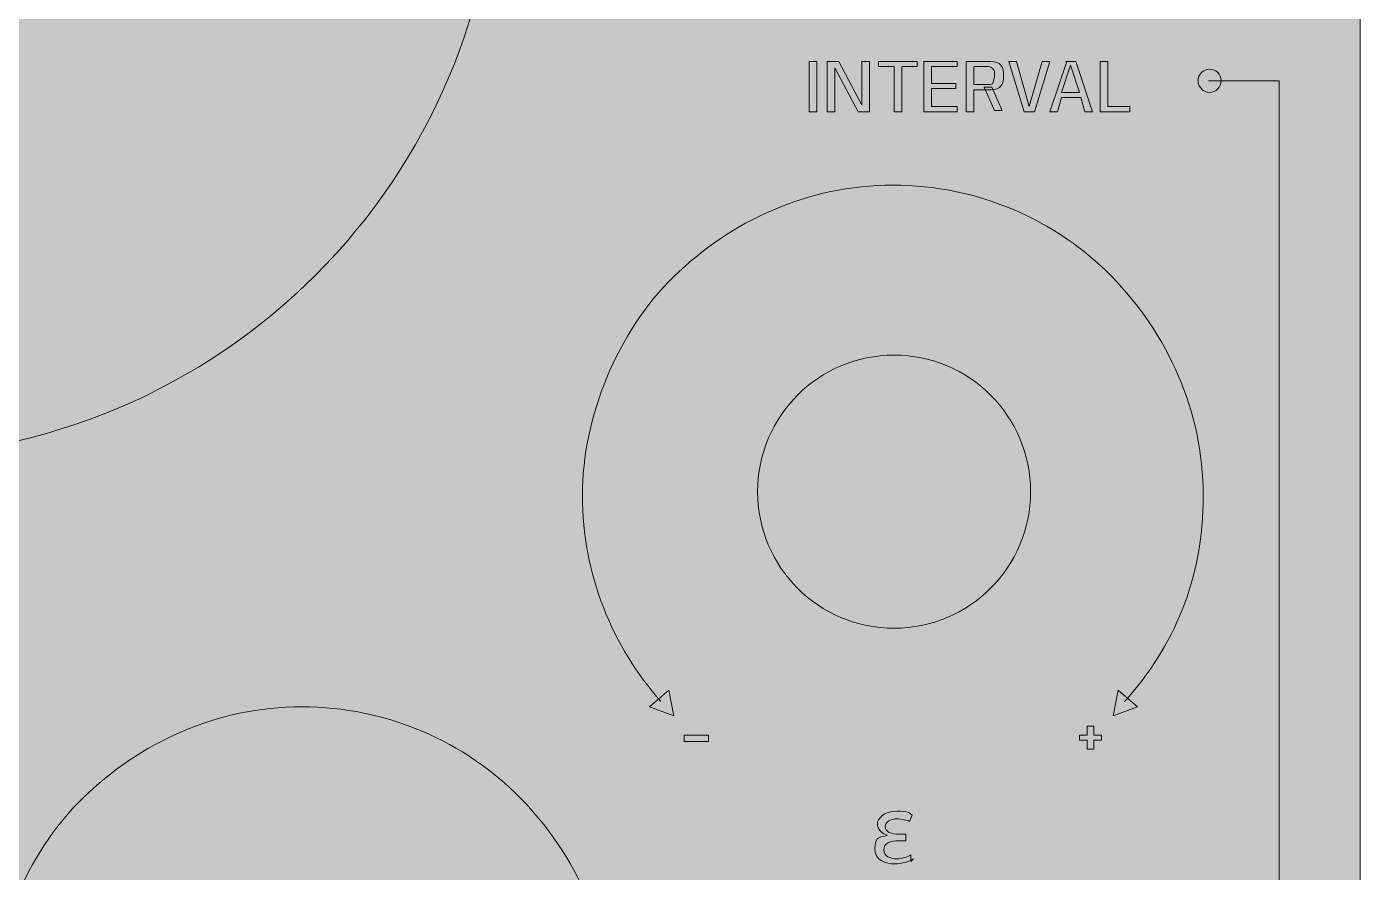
# Model space of a CAD drawing. Header units: millimetres. Extents: x -6 to 399, y -25 to 134.
# Drawn here: x 45.42 to 81.95, y 51.19 to 74.35 of the extents above; entities that cross this region are included whole.
import ezdxf

# ---------------------------------------------------------------- set-up
doc = ezdxf.new("R2010")
doc.units = ezdxf.units.MM
doc.header["$MEASUREMENT"] = 0
for name, color, linetype, lineweight in [('background', 7, 'Continuous', 0), ('cnc', 7, 'Continuous', 0), ('pink', 7, 'Continuous', 0)]:
    doc.layers.add(name, color=color, linetype=linetype, lineweight=lineweight)

msp = doc.modelspace()

# ---------------------------------------------------------------- hatches: boundary and pattern name
at = {"layer": 'background', "true_color": 0x010101, "transparency": 33554687}
h = msp.add_hatch(color=18, dxfattribs=at)
h.dxf.hatch_style = 2
h.paths.add_polyline_path([(0.19403, 129.25778), (81.95028, 129.25778), (81.95028, 0.26458), (0.19403, 0.26458)])
at = {"layer": 'pink', "true_color": 0xf4a7b0, "transparency": 33554687}
h = msp.add_hatch(color=231, dxfattribs=at)
h.dxf.hatch_style = 2
h.paths.add_polyline_path([(66.85138, 73.39542), (67.06305, 73.39542), (67.06305, 72.01959), (66.85138, 72.01959)])
h = msp.add_hatch(color=231, dxfattribs=at)
h.dxf.hatch_style = 2
h.paths.add_polyline_path([(67.34528, 73.39542), (67.66277, 73.39542), (68.29778, 72.19597), (68.29778, 73.39542), (68.50944, 73.39542), (68.50944, 72.01959), (68.19195, 72.01959), (67.55695, 73.21903), (67.55695, 72.01959), (67.34528, 72.01959)])
h = msp.add_hatch(color=231, dxfattribs=at)
h.dxf.hatch_style = 2
h.paths.add_polyline_path([(69.17972, 73.25431), (68.75639, 73.25431), (68.75639, 73.39542), (69.81472, 73.39542), (69.81472, 73.25431), (69.39139, 73.25431), (69.39139, 72.01959), (69.17972, 72.01959)])
h = msp.add_hatch(color=231, dxfattribs=at)
h.dxf.hatch_style = 2
h.paths.add_polyline_path([(69.99111, 73.39542), (70.90833, 73.39542), (70.90833, 73.25431), (70.20278, 73.25431), (70.20278, 72.7957), (70.87305, 72.7957), (70.87305, 72.65459), (70.20278, 72.65459), (70.20278, 72.1607), (70.90833, 72.1607), (70.90833, 72.01959), (69.99111, 72.01959), (69.99111, 73.39542)])
h = msp.add_hatch(color=231, dxfattribs=at)
h.dxf.hatch_style = 2
edge = h.paths.add_edge_path()
edge.add_spline(control_points=[(71.15528, 73.39542), (71.15528, 73.39542), (71.82555, 73.39542), (71.82555, 73.39542), (71.96666, 73.39542), (72.03722, 73.36014), (72.10778, 73.28958), (72.17833, 73.21903), (72.17833, 73.11319), (72.17833, 73.00736), (72.17833, 72.90152), (72.17833, 72.79569), (72.10778, 72.72514), (72.0725, 72.65458), (71.96667, 72.6193), (71.82555, 72.6193), (71.82555, 72.6193), (71.36694, 72.6193), (71.36694, 72.6193), (71.36694, 72.6193), (71.36694, 72.01958), (71.36694, 72.01958), (71.36694, 72.01958), (71.15527, 72.01958), (71.15527, 72.01958), (71.15527, 72.01958), (71.15527, 73.39541), (71.15527, 73.39541), (71.15527, 73.39541), (71.15528, 73.39542), (71.15528, 73.39542)], knot_values=[0, 0, 0, 0, 1, 1, 1, 2, 2, 2, 3, 3, 3, 4, 4, 4, 5, 5, 5, 6, 6, 6, 7, 7, 7, 8, 8, 8, 9, 9, 9, 10, 10, 10, 10], degree=3, periodic=0)
edge = h.paths.add_edge_path()
edge.add_spline(control_points=[(71.755, 72.76042), (71.82555, 72.76042), (71.89611, 72.76042), (71.89611, 72.83097), (71.89611, 72.86625), (71.93139, 72.9368), (71.93139, 73.00736), (71.93139, 73.07791), (71.93139, 73.14847), (71.89611, 73.18375), (71.86083, 73.21903), (71.82555, 73.2543), (71.755, 73.2543), (71.755, 73.2543), (71.36694, 73.2543), (71.36694, 73.2543), (71.36694, 73.2543), (71.36694, 72.76042), (71.36694, 72.76042), (71.36694, 72.76042), (71.755, 72.76042), (71.755, 72.76042)], knot_values=[0, 0, 0, 0, 1, 1, 1, 2, 2, 2, 3, 3, 3, 4, 4, 4, 5, 5, 5, 6, 6, 6, 7, 7, 7, 7], degree=3, periodic=0)
edge.add_line((71.755, 72.76042), (71.755, 72.76042))
edge = h.paths.add_edge_path()
edge.add_spline(control_points=[(71.64916, 72.68986), (71.64916, 72.68986), (71.86083, 72.68986), (71.86083, 72.68986), (71.86083, 72.68986), (72.14306, 72.05486), (72.14306, 72.05486), (72.14306, 72.05486), (71.93139, 72.05486), (71.93139, 72.05486), (71.93139, 72.05486), (71.64916, 72.68986), (71.64916, 72.68986)], knot_values=[0, 0, 0, 0, 1, 1, 1, 2, 2, 2, 3, 3, 3, 4, 4, 4, 4], degree=3, periodic=0)
edge.add_line((71.64916, 72.68986), (71.64916, 72.68986))
h = msp.add_hatch(color=231, dxfattribs=at)
h.dxf.hatch_style = 2
h.paths.add_polyline_path([(72.31944, 73.39542), (72.53111, 73.39542), (72.88389, 72.16069), (73.23666, 73.39542), (73.44833, 73.39542), (73.025, 72.01959), (72.74278, 72.01959), (72.31945, 73.39542)])
h = msp.add_hatch(color=231, dxfattribs=at)
h.dxf.hatch_style = 2
edge = h.paths.add_edge_path()
edge.add_spline(control_points=[(73.87167, 73.39542), (73.87167, 73.39542), (74.15389, 73.39542), (74.15389, 73.39542), (74.15389, 73.39542), (74.6125, 72.01959), (74.6125, 72.01959), (74.6125, 72.01959), (74.40083, 72.01959), (74.40083, 72.01959), (74.40083, 72.01959), (74.295, 72.40764), (74.295, 72.40764), (74.295, 72.40764), (73.76583, 72.40764), (73.76583, 72.40764), (73.76583, 72.40764), (73.66, 72.01959), (73.66, 72.01959), (73.66, 72.01959), (73.44833, 72.01959), (73.44833, 72.01959), (73.44833, 72.01959), (73.90694, 73.39542), (73.90694, 73.39542), (73.90694, 73.39542), (73.87167, 73.39542), (73.87167, 73.39542)], knot_values=[0, 0, 0, 0, 1, 1, 1, 2, 2, 2, 3, 3, 3, 4, 4, 4, 5, 5, 5, 6, 6, 6, 7, 7, 7, 8, 8, 8, 9, 9, 9, 9], degree=3, periodic=0)
edge = h.paths.add_edge_path()
edge.add_spline(control_points=[(74.25972, 72.54875), (74.25972, 72.54875), (74.01277, 73.28959), (74.01277, 73.28959), (74.01277, 73.28959), (74.01277, 73.28959), (74.01277, 73.28959), (74.01277, 73.28959), (73.76583, 72.54875), (73.76583, 72.54875), (73.76583, 72.54875), (74.22444, 72.54875), (74.22444, 72.54875), (74.22444, 72.54875), (74.25972, 72.54875), (74.25972, 72.54875)], knot_values=[0, 0, 0, 0, 1, 1, 1, 2, 2, 2, 3, 3, 3, 4, 4, 4, 5, 5, 5, 5], degree=3, periodic=0)
edge.add_line((74.25972, 72.54875), (74.25972, 72.54875))
h = msp.add_hatch(color=231, dxfattribs=at)
h.dxf.hatch_style = 2
h.paths.add_polyline_path([(74.82416, 73.39542), (75.03583, 73.39542), (75.03583, 72.16069), (75.63555, 72.16069), (75.63555, 72.01959), (74.82416, 72.01959)])
h = msp.add_hatch(color=231, dxfattribs=at)
h.dxf.hatch_style = 2
edge = h.paths.add_edge_path()
edge.add_arc((77.82278, 72.86625), 0.3175, 0, 360)
h = msp.add_hatch(color=231, dxfattribs=at)
h.dxf.hatch_style = 2
h.paths.add_polyline_path([(63.00611, 56.17986), (63.14722, 55.4743), (62.47694, 55.72125)])
h = msp.add_hatch(color=231, dxfattribs=at)
h.dxf.hatch_style = 2
h.paths.add_polyline_path([(75.31805, 56.17986), (75.17694, 55.4743), (75.84722, 55.72125)])
h = msp.add_hatch(color=231, dxfattribs=at)
h.dxf.hatch_style = 2
h.paths.add_polyline_path([(74.47139, 54.80403), (74.25972, 54.80403), (74.25972, 54.94514), (74.47139, 54.94514), (74.47139, 55.19208), (74.64778, 55.19208), (74.64778, 54.94514), (74.85944, 54.94514), (74.85944, 54.80403), (74.64778, 54.80403), (74.64778, 54.55709), (74.47139, 54.55709)])
h = msp.add_hatch(color=231, dxfattribs=at)
h.dxf.hatch_style = 2
h.paths.add_polyline_path([(63.42944, 54.94514), (64.09972, 54.94514), (64.09972, 54.76875), (63.42944, 54.76875)])
h = msp.add_hatch(color=231, dxfattribs=at)
h.dxf.hatch_style = 2
edge = h.paths.add_edge_path()
edge.add_spline(control_points=[(69.70889, 51.55847), (69.60305, 51.48792), (69.39139, 51.41737), (69.215, 51.41737), (68.93278, 51.41737), (68.65055, 51.5232), (68.65055, 51.8407), (68.65055, 52.1582), (68.79166, 52.1582), (69.00333, 52.19348), (69.00333, 52.19348), (69.00333, 52.19348), (69.00333, 52.19348), (68.82694, 52.26403), (68.72111, 52.36986), (68.72111, 52.51097), (68.72111, 52.65208), (68.8975, 52.86375), (69.25027, 52.86375), (69.60305, 52.86375), (69.56777, 52.82847), (69.67361, 52.75792), (69.67361, 52.75792), (69.60305, 52.58153), (69.60305, 52.58153), (69.5325, 52.61681), (69.39138, 52.65208), (69.25027, 52.65208), (69.10917, 52.65208), (68.93278, 52.58153), (68.93278, 52.44041), (68.93278, 52.2993), (69.10917, 52.22874), (69.32083, 52.22874), (69.32083, 52.22874), (69.49722, 52.22874), (69.49722, 52.22874), (69.49722, 52.22874), (69.49722, 52.05236), (69.49722, 52.05236), (69.49722, 52.05236), (69.32083, 52.05236), (69.32083, 52.05236), (69.07389, 52.05236), (68.8975, 51.9818), (68.8975, 51.80541), (68.8975, 51.62902), (69.07389, 51.55847), (69.25028, 51.55847), (69.42667, 51.55847), (69.56778, 51.62902), (69.63834, 51.6643), (69.63834, 51.6643), (69.63834, 51.48791), (69.63834, 51.48791), (69.63834, 51.48791), (69.70889, 51.55847), (69.70889, 51.55847)], knot_values=[0, 0, 0, 0, 1, 1, 1, 2, 2, 2, 3, 3, 3, 4, 4, 4, 5, 5, 5, 6, 6, 6, 7, 7, 7, 8, 8, 8, 9, 9, 9, 10, 10, 10, 11, 11, 11, 12, 12, 12, 13, 13, 13, 14, 14, 14, 15, 15, 15, 16, 16, 16, 17, 17, 17, 18, 18, 18, 19, 19, 19, 19], degree=3, periodic=0)

# ---------------------------------------------------------------- linework, layer by layer
at = {"layer": 'background', "color": 18, "lineweight": 0, "true_color": 0x000000}
msp.add_lwpolyline([(0.19403, 129.25778), (81.95028, 129.25778), (81.95028, 0.26458), (0.19403, 0.26458)], close=True, dxfattribs=at)
at = {"layer": 'background'}
msp.add_lwpolyline([(0.19403, 129.25778), (81.95028, 129.25778), (81.95028, 0.26458), (0.19403, 0.26458)], close=True, dxfattribs=at)
at = {"layer": 'cnc', "color": 165, "lineweight": 9, "true_color": 0x4068b1}
msp.add_lwpolyline([(0.24694, 129.20486), (81.95028, 129.20486), (81.95028, 0.26458), (0.24694, 0.26458)], close=True, dxfattribs=at)
for centre, radius in [((41.31028, 79.56903), 17.00389), ((69.17972, 61.61264), 3.73945)]:
    msp.add_circle(centre, radius, dxfattribs=at)
at = {"layer": 'pink', "color": 18, "lineweight": 0, "true_color": 0x000000}
for points in [[(66.85138, 73.39542), (67.06305, 73.39542), (67.06305, 72.01959), (66.85138, 72.01959)], [(67.34528, 73.39542), (67.66277, 73.39542), (68.29778, 72.19597), (68.29778, 72.19597), (68.29778, 73.39542), (68.50944, 73.39542), (68.50944, 72.01959), (68.19195, 72.01959), (67.55695, 73.21903), (67.55695, 73.21903), (67.55695, 72.01959), (67.34528, 72.01959)], [(69.17972, 73.25431), (68.75639, 73.25431), (68.75639, 73.39542), (69.81472, 73.39542), (69.81472, 73.25431), (69.39139, 73.25431), (69.39139, 72.01959), (69.17972, 72.01959)], [(69.99111, 73.39542), (70.90833, 73.39542), (70.90833, 73.25431), (70.20278, 73.25431), (70.20278, 72.7957), (70.87305, 72.7957), (70.87305, 72.65459), (70.20278, 72.65459), (70.20278, 72.1607), (70.90833, 72.1607), (70.90833, 72.01959), (69.99111, 72.01959), (69.99111, 73.39542)], [(72.31944, 73.39542), (72.53111, 73.39542), (72.88389, 72.16069), (72.88389, 72.16069), (73.23666, 73.39542), (73.44833, 73.39542), (73.025, 72.01959), (72.74278, 72.01959), (72.31945, 73.39542)], [(73.87167, 73.39542), (74.15389, 73.39542), (74.6125, 72.01959), (74.40083, 72.01959), (74.295, 72.40764), (73.76583, 72.40764), (73.66, 72.01959), (73.44833, 72.01959), (73.90694, 73.39542)], [(74.25972, 72.54875), (74.01277, 73.28959), (74.01277, 73.28959), (73.76583, 72.54875), (74.22444, 72.54875)], [(74.82416, 73.39542), (75.03583, 73.39542), (75.03583, 72.16069), (75.63555, 72.16069), (75.63555, 72.01959), (74.82416, 72.01959)], [(71.64916, 72.68986), (71.86083, 72.68986), (72.14306, 72.05486), (71.93139, 72.05486)], [(63.00611, 56.17986), (63.14722, 55.4743), (62.47694, 55.72125)], [(75.31805, 56.17986), (75.17694, 55.4743), (75.84722, 55.72125)], [(74.47139, 54.80403), (74.25972, 54.80403), (74.25972, 54.94514), (74.47139, 54.94514), (74.47139, 55.19208), (74.64778, 55.19208), (74.64778, 54.94514), (74.85944, 54.94514), (74.85944, 54.80403), (74.64778, 54.80403), (74.64778, 54.55709), (74.47139, 54.55709)], [(63.42944, 54.94514), (64.09972, 54.94514), (64.09972, 54.76875), (63.42944, 54.76875)]]:
    msp.add_lwpolyline(points, close=True, dxfattribs=at)
at = {"layer": 'pink'}
for points in [[(66.85138, 73.39542), (67.06305, 73.39542), (67.06305, 72.01959), (66.85138, 72.01959)], [(67.34528, 73.39542), (67.66277, 73.39542), (68.29778, 72.19597), (68.29778, 72.19597), (68.29778, 73.39542), (68.50944, 73.39542), (68.50944, 72.01959), (68.19195, 72.01959), (67.55695, 73.21903), (67.55695, 73.21903), (67.55695, 72.01959), (67.34528, 72.01959)], [(69.17972, 73.25431), (68.75639, 73.25431), (68.75639, 73.39542), (69.81472, 73.39542), (69.81472, 73.25431), (69.39139, 73.25431), (69.39139, 72.01959), (69.17972, 72.01959)], [(69.99111, 73.39542), (70.90833, 73.39542), (70.90833, 73.25431), (70.20278, 73.25431), (70.20278, 72.7957), (70.87305, 72.7957), (70.87305, 72.65459), (70.20278, 72.65459), (70.20278, 72.1607), (70.90833, 72.1607), (70.90833, 72.01959), (69.99111, 72.01959), (69.99111, 73.39542)], [(72.31944, 73.39542), (72.53111, 73.39542), (72.88389, 72.16069), (72.88389, 72.16069), (73.23666, 73.39542), (73.44833, 73.39542), (73.025, 72.01959), (72.74278, 72.01959), (72.31945, 73.39542)], [(74.82416, 73.39542), (75.03583, 73.39542), (75.03583, 72.16069), (75.63555, 72.16069), (75.63555, 72.01959), (74.82416, 72.01959)], [(63.00611, 56.17986), (63.14722, 55.4743), (62.47694, 55.72125)], [(75.31805, 56.17986), (75.17694, 55.4743), (75.84722, 55.72125)], [(74.47139, 54.80403), (74.25972, 54.80403), (74.25972, 54.94514), (74.47139, 54.94514), (74.47139, 55.19208), (74.64778, 55.19208), (74.64778, 54.94514), (74.85944, 54.94514), (74.85944, 54.80403), (74.64778, 54.80403), (74.64778, 54.55709), (74.47139, 54.55709)], [(63.42944, 54.94514), (64.09972, 54.94514), (64.09972, 54.76875), (63.42944, 54.76875)]]:
    msp.add_lwpolyline(points, close=True, dxfattribs=at)
at = {"layer": 'pink', "color": 231, "lineweight": 18, "true_color": 0xf4a7b0}
msp.add_lwpolyline([(61.87722, 14.76375), (61.87722, 13.59959), (79.72777, 13.59959), (79.72777, 72.86625), (77.7875, 72.86625)], dxfattribs=at)
at = {"layer": 'pink', "color": 18, "lineweight": 0, "true_color": 0x000000}
msp.add_circle((77.82278, 72.86625), 0.3175, dxfattribs=at)
at = {"layer": 'pink'}
msp.add_circle((77.82278, 72.86625), 0.3175, dxfattribs=at)
at = {"layer": 'pink', "color": 18, "lineweight": 0, "true_color": 0x000000}
for points, knots in [([(71.15528, 73.39542), (71.15528, 73.39542), (71.82555, 73.39542), (71.82555, 73.39542), (71.96666, 73.39542), (72.03722, 73.36014), (72.10778, 73.28958), (72.17833, 73.21903), (72.17833, 73.11319), (72.17833, 73.00736), (72.17833, 72.90152), (72.17833, 72.79569), (72.10778, 72.72514), (72.0725, 72.65458), (71.96667, 72.6193), (71.82555, 72.6193), (71.82555, 72.6193), (71.36694, 72.6193), (71.36694, 72.6193), (71.36694, 72.6193), (71.36694, 72.01958), (71.36694, 72.01958), (71.36694, 72.01958), (71.15527, 72.01958), (71.15527, 72.01958), (71.15527, 72.01958), (71.15527, 73.39541), (71.15527, 73.39541), (71.15527, 73.39541), (71.15528, 73.39542), (71.15528, 73.39542)], [0, 0, 0, 0, 1, 1, 1, 2, 2, 2, 3, 3, 3, 4, 4, 4, 5, 5, 5, 6, 6, 6, 7, 7, 7, 8, 8, 8, 9, 9, 9, 10, 10, 10, 10]), ([(71.755, 72.76042), (71.82555, 72.76042), (71.89611, 72.76042), (71.89611, 72.83097), (71.89611, 72.86625), (71.93139, 72.9368), (71.93139, 73.00736), (71.93139, 73.07791), (71.93139, 73.14847), (71.89611, 73.18375), (71.86083, 73.21903), (71.82555, 73.2543), (71.755, 73.2543), (71.755, 73.2543), (71.36694, 73.2543), (71.36694, 73.2543), (71.36694, 73.2543), (71.36694, 72.76042), (71.36694, 72.76042), (71.36694, 72.76042), (71.755, 72.76042), (71.755, 72.76042)], [0, 0, 0, 0, 1, 1, 1, 2, 2, 2, 3, 3, 3, 4, 4, 4, 5, 5, 5, 6, 6, 6, 7, 7, 7, 7]), ([(69.70889, 51.55847), (69.60305, 51.48792), (69.39139, 51.41737), (69.215, 51.41737), (68.93278, 51.41737), (68.65055, 51.5232), (68.65055, 51.8407), (68.65055, 52.1582), (68.79166, 52.1582), (69.00333, 52.19348), (69.00333, 52.19348), (69.00333, 52.19348), (69.00333, 52.19348), (68.82694, 52.26403), (68.72111, 52.36986), (68.72111, 52.51097), (68.72111, 52.65208), (68.8975, 52.86375), (69.25027, 52.86375), (69.60305, 52.86375), (69.56777, 52.82847), (69.67361, 52.75792), (69.67361, 52.75792), (69.60305, 52.58153), (69.60305, 52.58153), (69.5325, 52.61681), (69.39138, 52.65208), (69.25027, 52.65208), (69.10917, 52.65208), (68.93278, 52.58153), (68.93278, 52.44041), (68.93278, 52.2993), (69.10917, 52.22874), (69.32083, 52.22874), (69.32083, 52.22874), (69.49722, 52.22874), (69.49722, 52.22874), (69.49722, 52.22874), (69.49722, 52.05236), (69.49722, 52.05236), (69.49722, 52.05236), (69.32083, 52.05236), (69.32083, 52.05236), (69.07389, 52.05236), (68.8975, 51.9818), (68.8975, 51.80541), (68.8975, 51.62902), (69.07389, 51.55847), (69.25028, 51.55847), (69.42667, 51.55847), (69.56778, 51.62902), (69.63834, 51.6643), (69.63834, 51.6643), (69.63834, 51.48791), (69.63834, 51.48791), (69.63834, 51.48791), (69.70889, 51.55847), (69.70889, 51.55847)], [0, 0, 0, 0, 1, 1, 1, 2, 2, 2, 3, 3, 3, 4, 4, 4, 5, 5, 5, 6, 6, 6, 7, 7, 7, 8, 8, 8, 9, 9, 9, 10, 10, 10, 11, 11, 11, 12, 12, 12, 13, 13, 13, 14, 14, 14, 15, 15, 15, 16, 16, 16, 17, 17, 17, 18, 18, 18, 19, 19, 19, 19])]:
    msp.add_open_spline(points, degree=3, knots=knots, dxfattribs=at)
at = {"layer": 'pink'}
for points, knots in [([(71.15528, 73.39542), (71.15528, 73.39542), (71.82555, 73.39542), (71.82555, 73.39542), (71.96666, 73.39542), (72.03722, 73.36014), (72.10778, 73.28958), (72.17833, 73.21903), (72.17833, 73.11319), (72.17833, 73.00736), (72.17833, 72.90152), (72.17833, 72.79569), (72.10778, 72.72514), (72.0725, 72.65458), (71.96667, 72.6193), (71.82555, 72.6193), (71.82555, 72.6193), (71.36694, 72.6193), (71.36694, 72.6193), (71.36694, 72.6193), (71.36694, 72.01958), (71.36694, 72.01958), (71.36694, 72.01958), (71.15527, 72.01958), (71.15527, 72.01958), (71.15527, 72.01958), (71.15527, 73.39541), (71.15527, 73.39541), (71.15527, 73.39541), (71.15528, 73.39542), (71.15528, 73.39542)], [0, 0, 0, 0, 1, 1, 1, 2, 2, 2, 3, 3, 3, 4, 4, 4, 5, 5, 5, 6, 6, 6, 7, 7, 7, 8, 8, 8, 9, 9, 9, 10, 10, 10, 10]), ([(71.755, 72.76042), (71.82555, 72.76042), (71.89611, 72.76042), (71.89611, 72.83097), (71.89611, 72.86625), (71.93139, 72.9368), (71.93139, 73.00736), (71.93139, 73.07791), (71.93139, 73.14847), (71.89611, 73.18375), (71.86083, 73.21903), (71.82555, 73.2543), (71.755, 73.2543), (71.755, 73.2543), (71.36694, 73.2543), (71.36694, 73.2543), (71.36694, 73.2543), (71.36694, 72.76042), (71.36694, 72.76042), (71.36694, 72.76042), (71.755, 72.76042), (71.755, 72.76042)], [0, 0, 0, 0, 1, 1, 1, 2, 2, 2, 3, 3, 3, 4, 4, 4, 5, 5, 5, 6, 6, 6, 7, 7, 7, 7]), ([(73.87167, 73.39542), (73.87167, 73.39542), (74.15389, 73.39542), (74.15389, 73.39542), (74.15389, 73.39542), (74.6125, 72.01959), (74.6125, 72.01959), (74.6125, 72.01959), (74.40083, 72.01959), (74.40083, 72.01959), (74.40083, 72.01959), (74.295, 72.40764), (74.295, 72.40764), (74.295, 72.40764), (73.76583, 72.40764), (73.76583, 72.40764), (73.76583, 72.40764), (73.66, 72.01959), (73.66, 72.01959), (73.66, 72.01959), (73.44833, 72.01959), (73.44833, 72.01959), (73.44833, 72.01959), (73.90694, 73.39542), (73.90694, 73.39542), (73.90694, 73.39542), (73.87167, 73.39542), (73.87167, 73.39542)], [0, 0, 0, 0, 1, 1, 1, 2, 2, 2, 3, 3, 3, 4, 4, 4, 5, 5, 5, 6, 6, 6, 7, 7, 7, 8, 8, 8, 9, 9, 9, 9]), ([(74.25972, 72.54875), (74.25972, 72.54875), (74.01277, 73.28959), (74.01277, 73.28959), (74.01277, 73.28959), (74.01277, 73.28959), (74.01277, 73.28959), (74.01277, 73.28959), (73.76583, 72.54875), (73.76583, 72.54875), (73.76583, 72.54875), (74.22444, 72.54875), (74.22444, 72.54875), (74.22444, 72.54875), (74.25972, 72.54875), (74.25972, 72.54875)], [0, 0, 0, 0, 1, 1, 1, 2, 2, 2, 3, 3, 3, 4, 4, 4, 5, 5, 5, 5]), ([(71.64916, 72.68986), (71.64916, 72.68986), (71.86083, 72.68986), (71.86083, 72.68986), (71.86083, 72.68986), (72.14306, 72.05486), (72.14306, 72.05486), (72.14306, 72.05486), (71.93139, 72.05486), (71.93139, 72.05486), (71.93139, 72.05486), (71.64916, 72.68986), (71.64916, 72.68986)], [0, 0, 0, 0, 1, 1, 1, 2, 2, 2, 3, 3, 3, 4, 4, 4, 4]), ([(69.70889, 51.55847), (69.60305, 51.48792), (69.39139, 51.41737), (69.215, 51.41737), (68.93278, 51.41737), (68.65055, 51.5232), (68.65055, 51.8407), (68.65055, 52.1582), (68.79166, 52.1582), (69.00333, 52.19348), (69.00333, 52.19348), (69.00333, 52.19348), (69.00333, 52.19348), (68.82694, 52.26403), (68.72111, 52.36986), (68.72111, 52.51097), (68.72111, 52.65208), (68.8975, 52.86375), (69.25027, 52.86375), (69.60305, 52.86375), (69.56777, 52.82847), (69.67361, 52.75792), (69.67361, 52.75792), (69.60305, 52.58153), (69.60305, 52.58153), (69.5325, 52.61681), (69.39138, 52.65208), (69.25027, 52.65208), (69.10917, 52.65208), (68.93278, 52.58153), (68.93278, 52.44041), (68.93278, 52.2993), (69.10917, 52.22874), (69.32083, 52.22874), (69.32083, 52.22874), (69.49722, 52.22874), (69.49722, 52.22874), (69.49722, 52.22874), (69.49722, 52.05236), (69.49722, 52.05236), (69.49722, 52.05236), (69.32083, 52.05236), (69.32083, 52.05236), (69.07389, 52.05236), (68.8975, 51.9818), (68.8975, 51.80541), (68.8975, 51.62902), (69.07389, 51.55847), (69.25028, 51.55847), (69.42667, 51.55847), (69.56778, 51.62902), (69.63834, 51.6643), (69.63834, 51.6643), (69.63834, 51.48791), (69.63834, 51.48791), (69.63834, 51.48791), (69.70889, 51.55847), (69.70889, 51.55847)], [0, 0, 0, 0, 1, 1, 1, 2, 2, 2, 3, 3, 3, 4, 4, 4, 5, 5, 5, 6, 6, 6, 7, 7, 7, 8, 8, 8, 9, 9, 9, 10, 10, 10, 11, 11, 11, 12, 12, 12, 13, 13, 13, 14, 14, 14, 15, 15, 15, 16, 16, 16, 17, 17, 17, 18, 18, 18, 19, 19, 19, 19])]:
    msp.add_open_spline(points, degree=3, knots=knots, dxfattribs=at)
at = {"layer": 'pink', "color": 231, "lineweight": 18, "true_color": 0xf4a7b0}
for points in [[(62.79444, 55.86236), (61.45388, 57.37931), (60.64249, 59.35486), (60.64249, 61.50681), (60.64249, 63.65875), (61.59499, 65.98708), (63.14722, 67.50403), (64.69944, 69.02097), (66.8161, 70.00875), (69.14444, 70.00875), (71.47278, 70.00875), (73.62472, 69.05625), (75.14166, 67.50403), (76.65861, 65.9518), (77.64639, 63.83514), (77.64639, 61.50681), (77.64639, 59.17847), (76.835, 57.37931), (75.49444, 55.86236)], [(46.60194, 41.57486), (45.26139, 43.09181), (44.45, 45.06736), (44.45, 47.21931), (44.45, 49.37125), (45.40249, 51.69958), (46.95472, 53.21653), (48.50695, 54.73347), (50.62361, 55.72125), (52.95194, 55.72125), (55.28028, 55.72125), (57.43222, 54.76875), (58.94916, 53.21653), (60.46611, 51.6643), (61.45389, 49.54764), (61.45389, 47.21931), (61.45389, 44.89097), (60.6425, 43.09181), (59.30194, 41.57486)]]:
    msp.add_open_spline(points, degree=3, knots=[0, 0, 0, 0, 1, 1, 1, 2, 2, 2, 3, 3, 3, 4, 4, 4, 5, 5, 5, 6, 6, 6, 6], dxfattribs=at)

doc.saveas('drawing.dxf')
